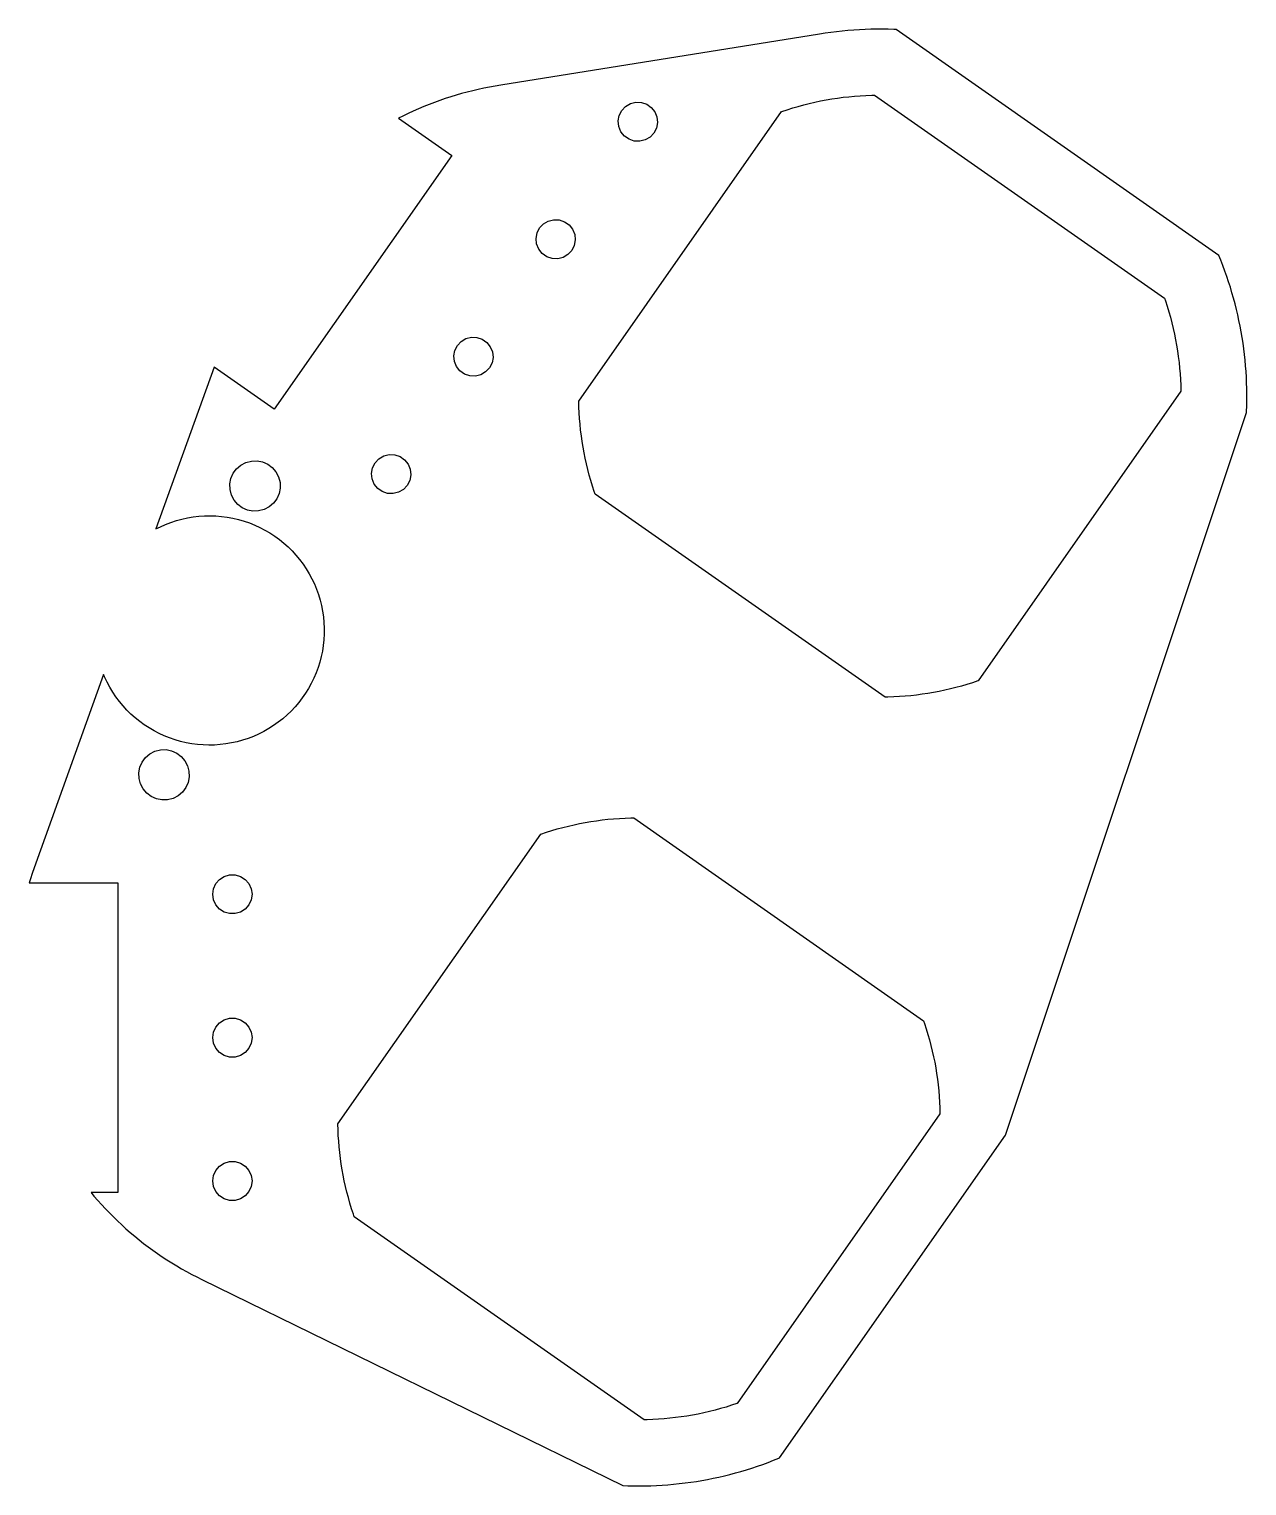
# Model space of a CAD drawing. Header units: metres. Extents: x -106 to 106, y -299 to -172.
# Drawn here: x 0.3 to 106.4, y -299.1 to -172.1 of the extents above; entities that cross this region are included whole.
import ezdxf

# ---------------------------------------------------------------- set-up
doc = ezdxf.new("R2010")
doc.units = ezdxf.units.M

msp = doc.modelspace()

# ---------------------------------------------------------------- linework, layer by layer
for p, q in [((69.1894, -172.512), (41.3969, -176.963)), ((69.6822, -172.434), (69.1894, -172.512)), ((70.1761, -172.364), (69.6822, -172.434)), ((70.6711, -172.301), (70.1761, -172.364)), ((71.167, -172.246), (70.6711, -172.301)), ((71.6636, -172.199), (71.167, -172.246)), ((72.161, -172.16), (71.6636, -172.199)), ((72.6589, -172.128), (72.161, -172.16)), ((73.1572, -172.104), (72.6589, -172.128)), ((73.6559, -172.088), (73.1572, -172.104)), ((74.1547, -172.08), (73.6559, -172.088)), ((74.6536, -172.079), (74.1547, -172.08)), ((75.1525, -172.087), (74.6536, -172.079)), ((75.6512, -172.102), (75.1525, -172.087)), ((75.8574, -172.111), (75.6512, -172.102)), ((103.994, -191.813), (75.8574, -172.111)), ((37.9821, -177.695), (37.5023, -177.833)), ((38.4642, -177.565), (37.9821, -177.695)), ((38.9484, -177.444), (38.4642, -177.565)), ((39.4347, -177.331), (38.9484, -177.444)), ((39.9228, -177.226), (39.4347, -177.331)), ((40.4126, -177.13), (39.9228, -177.226)), ((40.9041, -177.042), (40.4126, -177.13)), ((41.3969, -176.963), (40.9041, -177.042)), ((34.2203, -179.027), (33.764, -179.229)), ((34.68, -178.832), (34.2203, -179.027)), ((35.143, -178.645), (34.68, -178.832)), ((35.6091, -178.467), (35.143, -178.645)), ((36.0783, -178.296), (35.6091, -178.467)), ((36.5503, -178.133), (36.0783, -178.296)), ((37.025, -177.979), (36.5503, -178.133)), ((37.5023, -177.833), (37.025, -177.979)), ((51.9462, -179.173), (52.2792, -178.818)), ((52.2792, -178.818), (52.6988, -178.572)), ((52.6988, -178.572), (53.1709, -178.453)), ((53.1709, -178.453), (53.6572, -178.473)), ((53.6572, -178.473), (54.1184, -178.628)), ((54.1184, -178.628), (54.5171, -178.907)), ((54.5171, -178.907), (54.821, -179.287)), ((66.3667, -179.101), (66.8438, -178.951)), ((66.8438, -178.951), (67.3235, -178.811)), ((67.3235, -178.811), (67.8059, -178.681)), ((67.8059, -178.681), (68.2906, -178.559)), ((68.2906, -178.559), (68.7776, -178.446)), ((68.7776, -178.446), (69.2666, -178.343)), ((69.2666, -178.343), (69.7576, -178.249)), ((69.7576, -178.249), (70.2502, -178.165)), ((70.2502, -178.165), (70.7443, -178.09)), ((70.7443, -178.09), (71.2397, -178.024)), ((71.2397, -178.024), (71.7364, -177.968)), ((71.7364, -177.968), (72.234, -177.921)), ((72.234, -177.921), (72.7324, -177.884)), ((72.7324, -177.884), (73.2314, -177.856)), ((73.2314, -177.856), (73.7309, -177.838)), ((73.7309, -177.838), (73.9842, -177.834)), ((73.9842, -177.834), (99.2564, -195.53)), ((32.8622, -179.657), (32.4747, -179.854)), ((32.4747, -179.854), (37.1156, -183.104)), ((33.3113, -179.439), (32.8622, -179.657)), ((33.764, -179.229), (33.3113, -179.439)), ((48.1926, -204.514), (65.871, -179.266)), ((51.6383, -180.086), (51.7266, -179.608)), ((51.6884, -180.57), (51.6383, -180.086)), ((51.7266, -179.608), (51.9462, -179.173)), ((54.821, -179.287), (55.0055, -179.738)), ((55.0556, -180.222), (54.9673, -180.701)), ((55.0055, -179.738), (55.0556, -180.222)), ((65.871, -179.266), (65.8927, -179.259)), ((65.8927, -179.259), (66.3667, -179.101)), ((51.8728, -181.021), (51.6884, -180.57)), ((52.1767, -181.401), (51.8728, -181.021)), ((52.5754, -181.68), (52.1767, -181.401)), ((54.4146, -181.49), (53.995, -181.737)), ((54.7477, -181.135), (54.4146, -181.49)), ((54.9673, -180.701), (54.7477, -181.135)), ((53.0366, -181.836), (52.5754, -181.68)), ((53.523, -181.855), (53.0366, -181.836)), ((53.995, -181.737), (53.523, -181.855)), ((37.1156, -183.104), (21.6291, -205.221)), ((44.7765, -189.413), (45.1095, -189.058)), ((45.1095, -189.058), (45.5291, -188.811)), ((45.5291, -188.811), (46.0012, -188.693)), ((46.0012, -188.693), (46.4875, -188.712)), ((46.4875, -188.712), (46.9487, -188.867)), ((46.9487, -188.867), (47.3474, -189.147)), ((47.3474, -189.147), (47.6513, -189.527)), ((44.4686, -190.326), (44.5569, -189.847)), ((44.5187, -190.81), (44.4686, -190.326)), ((44.5569, -189.847), (44.7765, -189.413)), ((47.6513, -189.527), (47.8358, -189.977)), ((47.8859, -190.461), (47.7976, -190.94)), ((47.8358, -189.977), (47.8859, -190.461)), ((44.7031, -191.26), (44.5187, -190.81)), ((45.007, -191.64), (44.7031, -191.26)), ((45.4057, -191.92), (45.007, -191.64)), ((47.2449, -191.729), (46.8253, -191.976)), ((47.578, -191.374), (47.2449, -191.729)), ((47.7976, -190.94), (47.578, -191.374)), ((45.8669, -192.075), (45.4057, -191.92)), ((46.3533, -192.094), (45.8669, -192.075)), ((46.8253, -191.976), (46.3533, -192.094)), ((104.166, -192.234), (103.994, -191.813)), ((104.347, -192.699), (104.166, -192.234)), ((104.521, -193.167), (104.347, -192.699)), ((104.687, -193.637), (104.521, -193.167)), ((104.846, -194.11), (104.687, -193.637)), ((104.998, -194.585), (104.846, -194.11)), ((99.2564, -195.53), (99.3389, -195.769)), ((105.142, -195.063), (104.998, -194.585)), ((105.279, -195.542), (105.142, -195.063)), ((105.409, -196.024), (105.279, -195.542)), ((99.3389, -195.769), (99.4926, -196.245)), ((99.4926, -196.245), (99.6372, -196.723)), ((99.6372, -196.723), (99.7727, -197.204)), ((105.53, -196.508), (105.409, -196.024)), ((105.645, -196.994), (105.53, -196.508)), ((99.7727, -197.204), (99.899, -197.688)), ((99.899, -197.688), (100.016, -198.174)), ((105.751, -197.481), (105.645, -196.994)), ((105.85, -197.97), (105.751, -197.481)), ((105.942, -198.461), (105.85, -197.97)), ((37.6068, -199.652), (37.9398, -199.297)), ((37.9398, -199.297), (38.3594, -199.051)), ((38.3594, -199.051), (38.8315, -198.932)), ((38.8315, -198.932), (39.3178, -198.951)), ((39.3178, -198.951), (39.779, -199.107)), ((39.779, -199.107), (40.1777, -199.386)), ((40.1777, -199.386), (40.4816, -199.766)), ((100.016, -198.174), (100.124, -198.662)), ((100.124, -198.662), (100.222, -199.152)), ((100.222, -199.152), (100.311, -199.644)), ((106.026, -198.952), (105.942, -198.461)), ((106.102, -199.445), (106.026, -198.952)), ((37.2989, -200.565), (37.3872, -200.087)), ((37.349, -201.049), (37.2989, -200.565)), ((37.3872, -200.087), (37.6068, -199.652)), ((40.4816, -199.766), (40.6661, -200.217)), ((40.6661, -200.217), (40.7162, -200.701)), ((100.311, -199.644), (100.391, -200.137)), ((100.391, -200.137), (100.462, -200.632)), ((100.462, -200.632), (100.522, -201.128)), ((106.17, -199.94), (106.102, -199.445)), ((106.231, -200.435), (106.17, -199.94)), ((106.284, -200.931), (106.231, -200.435)), ((16.4023, -201.561), (11.3318, -215.658)), ((21.6291, -205.221), (16.4023, -201.561)), ((37.5334, -201.5), (37.349, -201.049)), ((37.8373, -201.88), (37.5334, -201.5)), ((38.236, -202.159), (37.8373, -201.88)), ((40.4083, -201.614), (40.0752, -201.969)), ((40.6279, -201.179), (40.4083, -201.614)), ((40.7162, -200.701), (40.6279, -201.179)), ((100.522, -201.128), (100.574, -201.625)), ((100.574, -201.625), (100.616, -202.123)), ((106.329, -201.428), (106.284, -200.931)), ((106.366, -201.925), (106.329, -201.428)), ((106.396, -202.423), (106.366, -201.925)), ((38.6972, -202.315), (38.236, -202.159)), ((39.1836, -202.334), (38.6972, -202.315)), ((39.6556, -202.215), (39.1836, -202.334)), ((40.0752, -201.969), (39.6556, -202.215)), ((100.616, -202.123), (100.648, -202.622)), ((100.648, -202.622), (100.671, -203.121)), ((100.671, -203.121), (100.685, -203.621)), ((106.418, -202.922), (106.396, -202.423)), ((106.432, -203.42), (106.418, -202.922)), ((100.685, -203.643), (83.0066, -228.891)), ((100.685, -203.621), (100.685, -203.643)), ((106.428, -204.917), (106.437, -204.418)), ((106.438, -203.919), (106.432, -203.42)), ((106.437, -204.418), (106.438, -203.919)), ((48.1928, -204.537), (48.1926, -204.514)), ((48.2063, -205.036), (48.1928, -204.537)), ((48.2293, -205.536), (48.2063, -205.036)), ((48.2618, -206.034), (48.2293, -205.536)), ((85.4068, -268.497), (106.407, -205.497)), ((106.407, -205.497), (106.411, -205.416)), ((106.411, -205.416), (106.428, -204.917)), ((48.3038, -206.532), (48.2618, -206.034)), ((48.3552, -207.03), (48.3038, -206.532)), ((48.4161, -207.526), (48.3552, -207.03)), ((48.4865, -208.02), (48.4161, -207.526)), ((48.5662, -208.514), (48.4865, -208.02)), ((30.4371, -209.892), (30.7701, -209.537)), ((30.7701, -209.537), (31.1897, -209.29)), ((31.1897, -209.29), (31.6618, -209.171)), ((31.6618, -209.171), (32.1481, -209.191)), ((32.1481, -209.191), (32.6093, -209.346)), ((32.6093, -209.346), (33.008, -209.625)), ((48.6553, -209.006), (48.5662, -208.514)), ((48.7538, -209.496), (48.6553, -209.006)), ((48.8616, -209.984), (48.7538, -209.496)), ((17.8711, -211.249), (18.071, -210.799)), ((18.071, -210.799), (18.366, -210.405)), ((18.366, -210.405), (18.7414, -210.086)), ((18.7414, -210.086), (19.1783, -209.858)), ((19.1783, -209.858), (19.655, -209.734)), ((19.655, -209.734), (20.1474, -209.718)), ((20.1474, -209.718), (20.6309, -209.813)), ((20.6309, -209.813), (21.0812, -210.013)), ((21.0812, -210.013), (21.4757, -210.308)), ((21.4757, -210.308), (21.7947, -210.683)), ((21.7947, -210.683), (22.0222, -211.12)), ((30.1292, -210.805), (30.2175, -210.326)), ((30.1793, -211.289), (30.1292, -210.805)), ((30.2175, -210.326), (30.4371, -209.892)), ((33.008, -209.625), (33.3119, -210.006)), ((33.3119, -210.006), (33.4964, -210.456)), ((33.4964, -210.456), (33.5465, -210.94)), ((48.9787, -210.47), (48.8616, -209.984)), ((49.1049, -210.953), (48.9787, -210.47)), ((17.7765, -211.733), (17.8711, -211.249)), ((17.7919, -212.225), (17.7765, -211.733)), ((22.0222, -211.12), (22.1467, -211.597)), ((22.1621, -212.089), (22.0675, -212.572)), ((22.1467, -211.597), (22.1621, -212.089)), ((30.3637, -211.739), (30.1793, -211.289)), ((30.6676, -212.119), (30.3637, -211.739)), ((33.2386, -211.853), (32.9055, -212.208)), ((33.4581, -211.419), (33.2386, -211.853)), ((33.5465, -210.94), (33.4581, -211.419)), ((49.2404, -211.434), (49.1049, -210.953)), ((49.385, -211.913), (49.2404, -211.434)), ((49.5387, -212.388), (49.385, -211.913)), ((17.9164, -212.702), (17.7919, -212.225)), ((18.1439, -213.139), (17.9164, -212.702)), ((18.4629, -213.514), (18.1439, -213.139)), ((21.8677, -213.023), (21.5727, -213.417)), ((22.0675, -212.572), (21.8677, -213.023)), ((31.0663, -212.398), (30.6676, -212.119)), ((31.5275, -212.554), (31.0663, -212.398)), ((32.0139, -212.573), (31.5275, -212.554)), ((32.4859, -212.455), (32.0139, -212.573)), ((32.9055, -212.208), (32.4859, -212.455)), ((49.6212, -212.628), (49.5387, -212.388)), ((74.8935, -230.324), (49.6212, -212.628)), ((14.0797, -214.686), (14.5712, -214.603)), ((14.5712, -214.603), (15.0664, -214.544)), ((15.0664, -214.544), (15.5638, -214.51)), ((15.5638, -214.51), (16.0623, -214.5)), ((16.0623, -214.5), (16.5607, -214.516)), ((16.5607, -214.516), (17.0577, -214.556)), ((17.0577, -214.556), (17.552, -214.621)), ((17.552, -214.621), (18.0425, -214.711)), ((18.8575, -213.809), (18.4629, -213.514)), ((19.3078, -214.009), (18.8575, -213.809)), ((19.7912, -214.104), (19.3078, -214.009)), ((20.2836, -214.088), (19.7912, -214.104)), ((20.7603, -213.964), (20.2836, -214.088)), ((21.1973, -213.736), (20.7603, -213.964)), ((21.5727, -213.417), (21.1973, -213.736)), ((11.3318, -215.658), (11.7174, -215.463)), ((11.7174, -215.463), (12.1732, -215.261)), ((12.1732, -215.261), (12.6384, -215.082)), ((12.6384, -215.082), (13.1121, -214.926)), ((13.1121, -214.926), (13.5929, -214.794)), ((13.5929, -214.794), (14.0797, -214.686)), ((18.0425, -214.711), (18.5279, -214.825)), ((18.5279, -214.825), (19.007, -214.963)), ((19.007, -214.963), (19.4787, -215.125)), ((19.4787, -215.125), (19.9417, -215.31)), ((19.9417, -215.31), (20.3949, -215.518)), ((20.3949, -215.518), (20.8372, -215.748)), ((20.8372, -215.748), (21.2674, -216)), ((21.2674, -216), (21.6846, -216.273)), ((21.6846, -216.273), (22.0876, -216.566)), ((22.0876, -216.566), (22.4755, -216.88)), ((22.4755, -216.88), (22.8473, -217.212)), ((22.8473, -217.212), (23.202, -217.562)), ((23.202, -217.562), (23.5389, -217.93)), ((23.5389, -217.93), (23.857, -218.314)), ((23.857, -218.314), (24.1556, -218.713)), ((24.1556, -218.713), (24.4339, -219.127)), ((24.4339, -219.127), (24.6912, -219.554)), ((24.6912, -219.554), (24.927, -219.993)), ((24.927, -219.993), (25.1405, -220.444)), ((25.1405, -220.444), (25.3313, -220.905)), ((25.3313, -220.905), (25.4989, -221.374)), ((25.4989, -221.374), (25.6429, -221.852)), ((25.6429, -221.852), (25.763, -222.336)), ((25.763, -222.336), (25.8587, -222.825)), ((25.8587, -222.825), (25.9299, -223.318)), ((25.9299, -223.318), (25.9765, -223.815)), ((25.9765, -223.815), (25.9982, -224.313)), ((25.9982, -224.313), (25.9951, -224.812)), ((25.9144, -225.805), (25.8371, -226.298)), ((25.9672, -225.309), (25.9144, -225.805)), ((25.9951, -224.812), (25.9672, -225.309)), ((25.6092, -227.268), (25.4592, -227.744)), ((25.7352, -226.786), (25.6092, -227.268)), ((25.8371, -226.298), (25.7352, -226.786)), ((6.77017, -228.34), (0.7018, -245.212)), ((6.85948, -228.556), (6.77017, -228.34)), ((7.07301, -229.007), (6.85948, -228.556)), ((25.2858, -228.211), (25.0892, -228.67)), ((25.4592, -227.744), (25.2858, -228.211)), ((7.30875, -229.446), (7.07301, -229.007)), ((7.56609, -229.873), (7.30875, -229.446)), ((24.6289, -229.554), (24.3663, -229.978)), ((24.8701, -229.117), (24.6289, -229.554)), ((25.0892, -228.67), (24.8701, -229.117)), ((79.611, -229.814), (79.1201, -229.908)), ((80.1, -229.711), (79.611, -229.814)), ((80.587, -229.599), (80.1, -229.711)), ((81.0718, -229.477), (80.587, -229.599)), ((81.5541, -229.346), (81.0718, -229.477)), ((82.0339, -229.206), (81.5541, -229.346)), ((82.5109, -229.057), (82.0339, -229.206)), ((82.985, -228.899), (82.5109, -229.057)), ((83.0066, -228.891), (82.985, -228.899)), ((7.84439, -230.287), (7.56609, -229.873)), ((8.14296, -230.686), (7.84439, -230.287)), ((8.46107, -231.07), (8.14296, -230.686)), ((8.79794, -231.438), (8.46107, -231.07)), ((23.7793, -230.784), (23.4564, -231.163)), ((24.0828, -230.388), (23.7793, -230.784)), ((24.3663, -229.978), (24.0828, -230.388)), ((75.1468, -230.319), (74.8935, -230.324)), ((75.6462, -230.301), (75.1468, -230.319)), ((76.1453, -230.273), (75.6462, -230.301)), ((76.6437, -230.236), (76.1453, -230.273)), ((77.1413, -230.189), (76.6437, -230.236)), ((77.6379, -230.133), (77.1413, -230.189)), ((78.1333, -230.067), (77.6379, -230.133)), ((78.6275, -229.992), (78.1333, -230.067)), ((79.1201, -229.908), (78.6275, -229.992)), ((9.15271, -231.788), (8.79794, -231.438)), ((9.52449, -232.12), (9.15271, -231.788)), ((9.91238, -232.434), (9.52449, -232.12)), ((22.38, -232.2), (21.9882, -232.509)), ((22.7559, -231.873), (22.38, -232.2)), ((23.115, -231.527), (22.7559, -231.873)), ((23.4564, -231.163), (23.115, -231.527)), ((10.3154, -232.727), (9.91238, -232.434)), ((10.7326, -233), (10.3154, -232.727)), ((11.1628, -233.252), (10.7326, -233)), ((11.6051, -233.482), (11.1628, -233.252)), ((12.0583, -233.69), (11.6051, -233.482)), ((20.2826, -233.537), (19.8268, -233.739)), ((20.7277, -233.312), (20.2826, -233.537)), ((21.1611, -233.065), (20.7277, -233.312)), ((21.5816, -232.797), (21.1611, -233.065)), ((21.9882, -232.509), (21.5816, -232.797)), ((11.2397, -235.036), (11.7164, -234.912)), ((11.7164, -234.912), (12.2088, -234.896)), ((12.5213, -233.875), (12.0583, -233.69)), ((12.2088, -234.896), (12.6922, -234.991)), ((12.9929, -234.037), (12.5213, -233.875)), ((13.4721, -234.175), (12.9929, -234.037)), ((13.9575, -234.289), (13.4721, -234.175)), ((14.448, -234.379), (13.9575, -234.289)), ((14.9423, -234.444), (14.448, -234.379)), ((15.4393, -234.484), (14.9423, -234.444)), ((15.9377, -234.5), (15.4393, -234.484)), ((16.4362, -234.49), (15.9377, -234.5)), ((16.9336, -234.456), (16.4362, -234.49)), ((17.4288, -234.397), (16.9336, -234.456)), ((17.9203, -234.314), (17.4288, -234.397)), ((18.4071, -234.206), (17.9203, -234.314)), ((18.8879, -234.074), (18.4071, -234.206)), ((19.3616, -233.918), (18.8879, -234.074)), ((19.8268, -233.739), (19.3616, -233.918)), ((9.9325, -236.428), (10.1323, -235.977)), ((10.1323, -235.977), (10.4273, -235.583)), ((10.4273, -235.583), (10.8027, -235.264)), ((10.8027, -235.264), (11.2397, -235.036)), ((12.6922, -234.991), (13.1425, -235.191)), ((13.1425, -235.191), (13.5371, -235.486)), ((13.5371, -235.486), (13.8561, -235.861)), ((13.8561, -235.861), (14.0836, -236.298)), ((9.83789, -236.911), (9.9325, -236.428)), ((9.85324, -237.403), (9.83789, -236.911)), ((9.97778, -237.88), (9.85324, -237.403)), ((14.0836, -236.298), (14.2081, -236.775)), ((14.2234, -237.267), (14.1289, -237.751)), ((14.2081, -236.775), (14.2234, -237.267)), ((10.2053, -238.317), (9.97778, -237.88)), ((10.5243, -238.692), (10.2053, -238.317)), ((10.9188, -238.987), (10.5243, -238.692)), ((13.634, -238.595), (13.2586, -238.914)), ((13.929, -238.201), (13.634, -238.595)), ((14.1289, -237.751), (13.929, -238.201)), ((11.3691, -239.187), (10.9188, -238.987)), ((11.8526, -239.282), (11.3691, -239.187)), ((12.345, -239.266), (11.8526, -239.282)), ((12.8216, -239.142), (12.345, -239.266)), ((13.2586, -238.914), (12.8216, -239.142)), ((48.2666, -241.343), (48.7576, -241.249)), ((48.7576, -241.249), (49.2502, -241.165)), ((49.2502, -241.165), (49.7443, -241.09)), ((49.7443, -241.09), (50.2397, -241.024)), ((50.2397, -241.024), (50.7364, -240.968)), ((50.7364, -240.968), (51.234, -240.921)), ((51.234, -240.921), (51.7324, -240.884)), ((51.7324, -240.884), (52.2314, -240.856)), ((52.2314, -240.856), (52.7309, -240.838)), ((52.7309, -240.838), (52.9842, -240.834)), ((52.9842, -240.834), (78.2564, -258.53)), ((27.1926, -267.514), (44.871, -242.266)), ((44.871, -242.266), (44.8927, -242.259)), ((44.8927, -242.259), (45.3667, -242.101)), ((45.3667, -242.101), (45.8438, -241.951)), ((45.8438, -241.951), (46.3235, -241.811)), ((46.3235, -241.811), (46.8059, -241.681)), ((46.8059, -241.681), (47.2906, -241.559)), ((47.2906, -241.559), (47.7776, -241.446)), ((47.7776, -241.446), (48.2666, -241.343)), ((0.38104, -246.157), (0.27455, -246.5)), ((0.53735, -245.683), (0.38104, -246.157)), ((0.7018, -245.212), (0.53735, -245.683)), ((16.5614, -246.576), (16.8802, -246.208)), ((16.8802, -246.208), (17.2896, -245.945)), ((17.2896, -245.945), (17.7566, -245.807)), ((17.7566, -245.807), (18.2433, -245.807)), ((18.2433, -245.807), (18.7104, -245.945)), ((18.7104, -245.945), (19.1198, -246.208)), ((19.1198, -246.208), (19.4385, -246.576)), ((0.27455, -246.5), (8, -246.5)), ((8, -246.5), (8, -273.5)), ((16.29, -247.5), (16.3593, -247.018)), ((16.3593, -247.982), (16.29, -247.5)), ((16.3593, -247.018), (16.5614, -246.576)), ((19.4385, -246.576), (19.6407, -247.018)), ((19.6407, -247.018), (19.71, -247.5)), ((19.71, -247.5), (19.6407, -247.982)), ((16.5614, -248.424), (16.3593, -247.982)), ((16.8802, -248.792), (16.5614, -248.424)), ((17.2896, -249.055), (16.8802, -248.792)), ((19.1198, -248.792), (18.7104, -249.055)), ((19.4385, -248.424), (19.1198, -248.792)), ((19.6407, -247.982), (19.4385, -248.424)), ((17.7566, -249.193), (17.2896, -249.055)), ((18.2433, -249.193), (17.7566, -249.193)), ((18.7104, -249.055), (18.2433, -249.193)), ((16.3593, -259.518), (16.5614, -259.076)), ((16.5614, -259.076), (16.8802, -258.708)), ((16.8802, -258.708), (17.2896, -258.445)), ((17.2896, -258.445), (17.7566, -258.307)), ((17.7566, -258.307), (18.2433, -258.307)), ((18.2433, -258.307), (18.7104, -258.445)), ((18.7104, -258.445), (19.1198, -258.708)), ((19.1198, -258.708), (19.4385, -259.076)), ((19.4385, -259.076), (19.6407, -259.518)), ((78.2564, -258.53), (78.3389, -258.769)), ((78.3389, -258.769), (78.4926, -259.245)), ((16.29, -260), (16.3593, -259.518)), ((16.3593, -260.482), (16.29, -260)), ((19.6407, -259.518), (19.71, -260)), ((19.71, -260), (19.6407, -260.482)), ((78.4926, -259.245), (78.6372, -259.723)), ((78.6372, -259.723), (78.7727, -260.204)), ((78.7727, -260.204), (78.899, -260.688)), ((16.5614, -260.924), (16.3593, -260.482)), ((16.8802, -261.292), (16.5614, -260.924)), ((17.2896, -261.555), (16.8802, -261.292)), ((17.7566, -261.693), (17.2896, -261.555)), ((18.7104, -261.555), (18.2433, -261.693)), ((19.1198, -261.292), (18.7104, -261.555)), ((19.4385, -260.924), (19.1198, -261.292)), ((19.6407, -260.482), (19.4385, -260.924)), ((78.899, -260.688), (79.016, -261.174)), ((79.016, -261.174), (79.1238, -261.662)), ((18.2433, -261.693), (17.7566, -261.693)), ((79.1238, -261.662), (79.2223, -262.152)), ((79.2223, -262.152), (79.3114, -262.644)), ((79.3114, -262.644), (79.3912, -263.137)), ((79.3912, -263.137), (79.4615, -263.632)), ((79.4615, -263.632), (79.5224, -264.128)), ((79.5224, -264.128), (79.5739, -264.625)), ((79.5739, -264.625), (79.6159, -265.123)), ((79.6159, -265.123), (79.6483, -265.622)), ((79.685, -266.643), (62.0066, -291.891)), ((79.6483, -265.622), (79.6713, -266.121)), ((79.6713, -266.121), (79.6848, -266.621)), ((79.6848, -266.621), (79.685, -266.643)), ((27.1928, -267.537), (27.1926, -267.514)), ((27.2063, -268.036), (27.1928, -267.537)), ((27.2293, -268.536), (27.2063, -268.036)), ((27.2618, -269.034), (27.2293, -268.536)), ((27.3037, -269.532), (27.2618, -269.034)), ((65.705, -296.634), (85.4068, -268.497)), ((27.3552, -270.03), (27.3037, -269.532)), ((27.4161, -270.526), (27.3552, -270.03)), ((16.3593, -272.018), (16.5614, -271.576)), ((16.5614, -271.576), (16.8802, -271.208)), ((16.8802, -271.208), (17.2896, -270.945)), ((17.2896, -270.945), (17.7566, -270.807)), ((17.7566, -270.807), (18.2433, -270.807)), ((18.2433, -270.807), (18.7104, -270.945)), ((18.7104, -270.945), (19.1198, -271.208)), ((19.1198, -271.208), (19.4385, -271.576)), ((19.4385, -271.576), (19.6407, -272.018)), ((27.4865, -271.02), (27.4161, -270.526)), ((27.5662, -271.514), (27.4865, -271.02)), ((27.6553, -272.006), (27.5662, -271.514)), ((16.29, -272.5), (16.3593, -272.018)), ((16.3593, -272.982), (16.29, -272.5)), ((16.5614, -273.424), (16.3593, -272.982)), ((19.6407, -272.982), (19.4385, -273.424)), ((19.6407, -272.018), (19.71, -272.5)), ((19.71, -272.5), (19.6407, -272.982)), ((27.7538, -272.496), (27.6553, -272.006)), ((27.8616, -272.984), (27.7538, -272.496)), ((27.9787, -273.47), (27.8616, -272.984)), ((8, -273.5), (5.66814, -273.5)), ((5.66814, -273.5), (5.92796, -273.81)), ((5.92796, -273.81), (6.25502, -274.187)), ((6.25502, -274.187), (6.58853, -274.559)), ((16.8802, -273.792), (16.5614, -273.424)), ((17.2896, -274.055), (16.8802, -273.792)), ((17.7566, -274.193), (17.2896, -274.055)), ((18.2433, -274.193), (17.7566, -274.193)), ((18.7104, -274.055), (18.2433, -274.193)), ((19.1198, -273.792), (18.7104, -274.055)), ((19.4385, -273.424), (19.1198, -273.792)), ((28.1049, -273.953), (27.9787, -273.47)), ((28.2404, -274.434), (28.1049, -273.953)), ((6.58853, -274.559), (6.92838, -274.925)), ((6.92838, -274.925), (7.27446, -275.284)), ((7.27446, -275.284), (7.62669, -275.638)), ((28.385, -274.913), (28.2404, -274.434)), ((28.5387, -275.388), (28.385, -274.913)), ((28.6212, -275.628), (28.5387, -275.388)), ((7.62669, -275.638), (7.98497, -275.986)), ((7.98497, -275.986), (8.34917, -276.327)), ((8.34917, -276.327), (8.71919, -276.662)), ((8.71919, -276.662), (9.09492, -276.991)), ((53.8935, -293.324), (28.6212, -275.628)), ((9.09492, -276.991), (9.47626, -277.313)), ((9.47626, -277.313), (9.86308, -277.629)), ((9.86308, -277.629), (10.2553, -277.937)), ((10.2553, -277.937), (10.6527, -278.239)), ((10.6527, -278.239), (11.0553, -278.535)), ((11.0553, -278.535), (11.463, -278.823)), ((11.463, -278.823), (11.8755, -279.104)), ((11.8755, -279.104), (12.2928, -279.378)), ((12.2928, -279.378), (12.7147, -279.645)), ((12.7147, -279.645), (13.1412, -279.904)), ((13.1412, -279.904), (13.5721, -280.156)), ((13.5721, -280.156), (14.0073, -280.401)), ((14.0073, -280.401), (14.4466, -280.638)), ((14.4466, -280.638), (14.8899, -280.867)), ((14.8899, -280.867), (15.3371, -281.089)), ((15.3371, -281.089), (52.0212, -299.047)), ((61.5109, -292.057), (61.0339, -292.206)), ((61.985, -291.899), (61.5109, -292.057)), ((62.0066, -291.891), (61.985, -291.899)), ((54.1468, -293.319), (53.8935, -293.324)), ((54.6462, -293.301), (54.1468, -293.319)), ((55.1452, -293.273), (54.6462, -293.301)), ((55.6437, -293.236), (55.1452, -293.273)), ((56.1413, -293.189), (55.6437, -293.236)), ((56.6379, -293.133), (56.1413, -293.189)), ((57.1333, -293.067), (56.6379, -293.133)), ((57.6275, -292.992), (57.1333, -293.067)), ((58.1201, -292.908), (57.6275, -292.992)), ((58.611, -292.814), (58.1201, -292.908)), ((59.1, -292.711), (58.611, -292.814)), ((59.587, -292.599), (59.1, -292.711)), ((60.0718, -292.477), (59.587, -292.599)), ((60.5541, -292.346), (60.0718, -292.477)), ((61.0339, -292.206), (60.5541, -292.346)), ((64.2336, -297.203), (64.7019, -297.031)), ((64.7019, -297.031), (65.1675, -296.852)), ((65.1675, -296.852), (65.6302, -296.665)), ((65.6302, -296.665), (65.705, -296.634)), ((59.4249, -298.514), (59.9143, -298.417)), ((59.9143, -298.417), (60.4021, -298.312)), ((60.4021, -298.312), (60.8882, -298.2)), ((60.8882, -298.2), (61.3725, -298.08)), ((61.3725, -298.08), (61.8548, -297.952)), ((61.8548, -297.952), (62.3351, -297.817)), ((62.3351, -297.817), (62.8133, -297.675)), ((62.8133, -297.675), (63.2891, -297.525)), ((63.2891, -297.525), (63.7626, -297.368)), ((63.7626, -297.368), (64.2336, -297.203)), ((52.0212, -299.047), (52.4758, -299.064)), ((52.4758, -299.064), (52.9746, -299.075)), ((52.9746, -299.075), (53.4735, -299.079)), ((53.4735, -299.079), (53.9724, -299.074)), ((53.9724, -299.074), (54.4711, -299.062)), ((54.4711, -299.062), (54.9696, -299.042)), ((54.9696, -299.042), (55.4677, -299.014)), ((55.4677, -299.014), (55.9654, -298.979)), ((55.9654, -298.979), (56.4624, -298.936)), ((56.4624, -298.936), (56.9587, -298.884)), ((56.9587, -298.884), (57.4541, -298.826)), ((57.4541, -298.826), (57.9486, -298.759)), ((57.9486, -298.759), (58.442, -298.685)), ((58.442, -298.685), (58.9341, -298.603)), ((58.9341, -298.603), (59.4249, -298.514))]:
    msp.add_line(p, q)

doc.saveas('drawing.dxf')
